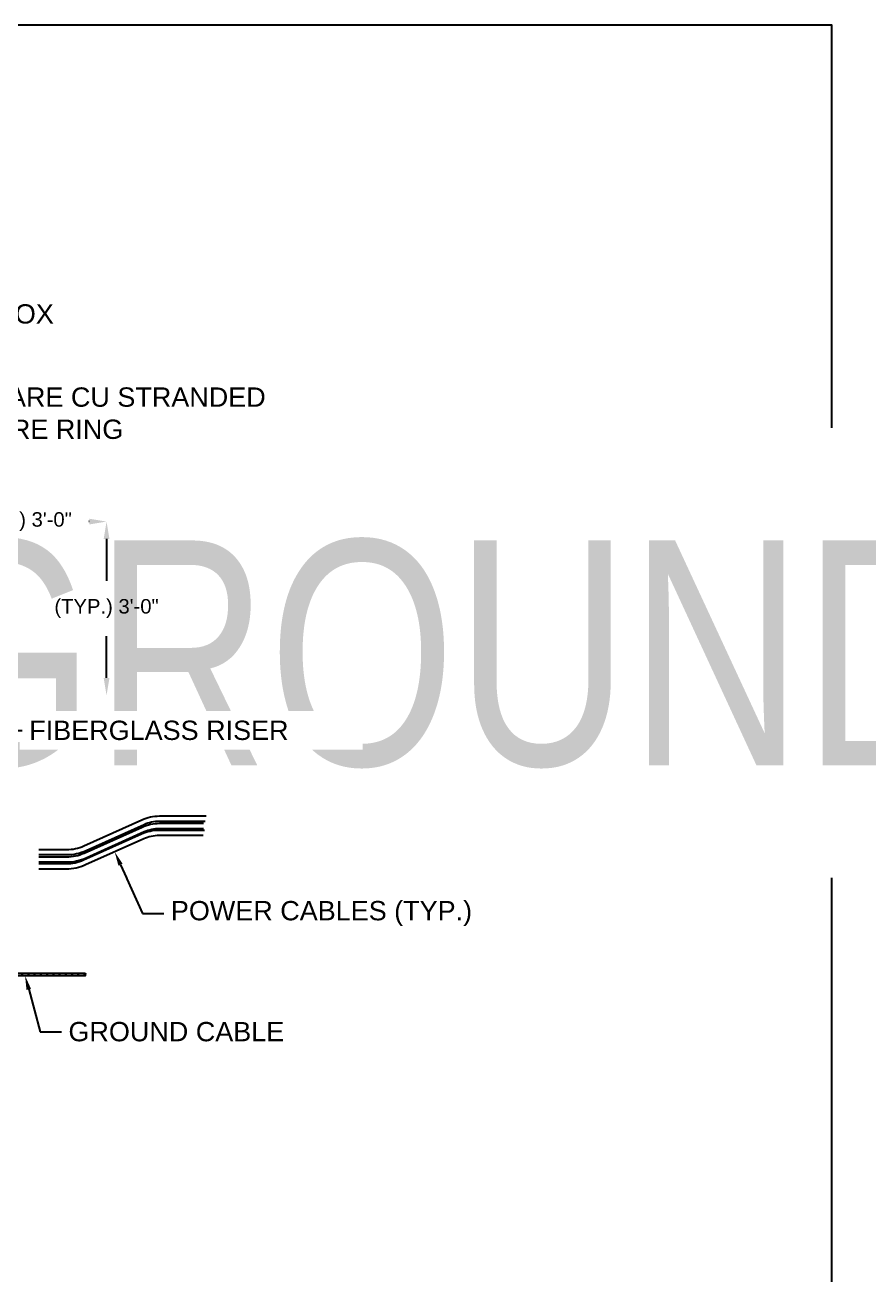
# Model space of a CAD drawing. Header units: feet. Extents: x -689 to 11593, y -511 to 1546.
# Drawn here: x 412.5 to 499.9, y 747.9 to 877.4 of the extents above; entities that cross this region are included whole.
import ezdxf
from ezdxf import colors
from ezdxf.entities.mleader import LeaderData, LeaderLine
from ezdxf.enums import TextEntityAlignment as Align
from ezdxf.math import Vec2, Vec3

# ---------------------------------------------------------------- set-up
doc = ezdxf.new("R2018")
doc.units = ezdxf.units.FT
doc.header["$MEASUREMENT"] = 0
for name, color, linetype in [('E-CABL-ACF', 1, 'AC_CABLE_FEEDER'), ('E-COND-PVC', 4, 'Continuous'), ('E-DETL-6', 7, 'Continuous'), ('E-EQPM-ENCL', 8, 'Continuous'), ('G-ANNO-TEXT', 1, 'Continuous')]:
    doc.layers.add(name, color=color, linetype=linetype)
doc.layers.add('G-NPLT', color=67, linetype='Continuous', plot=False)
doc.styles.add('NEI-A', font='arial.ttf')
doc.styles.get("Standard").update_dxf_attribs({"font": 'arial.ttf'})
doc.linetypes.add('AC_CABLE_FEEDER', pattern='A,0.2,-0.05,0,-0.05,0.2,-0.12,["ACF",Standard,S=0.1,R=0,X=-0.05,Y=-0.05],-0.3,0.2,-0.05,0,-0.05', length=1.22)
doc.dimstyles.new('NEI-A', dxfattribs={"dimtxt": 0.1, "dimasz": 0.125, "dimexe": 0.0625, "dimexo": 0.0625, "dimgap": 0.0625, "dimtad": 0, "dimtih": 1, "dimtoh": 1, "dimdec": 4, "dimzin": 3, "dimdsep": 46, "dimlunit": 4, "dimtxsty": 'NEI-A', "dimcen": 0, "dimadec": 0, "dimazin": 0, "dimtfac": 0.75, "dimtdec": 4, "dimtofl": 0, "dimtmove": 0, "dimatfit": 3, "dimfxl": 1, "dimfrac": 1, "dimtolj": 1, "dimtzin": 0, "dimarcsym": 0})

# ---------------------------------------------------------------- blocks, each defined once
blk = doc.blocks.new('*U11')
at = {"color": 7, "lineweight": 30, "width": 0.8, "flags": 104}
blk.add_attdef('DETAIL_TITLE', text='', height=0.109, dxfattribs=at).set_placement((0.702, -0.004), align=Align.MIDDLE_LEFT)
at = {"color": 153, "style": 'NEI-A'}
blk.add_attdef('DETAIL_NO', text='', height=0.188, dxfattribs=at).set_placement((0.375, 0), align=Align.MIDDLE_CENTER)
at = {"color": 6, "lineweight": 30, "width": 0.8, "flags": 104}
blk.add_attdef('(EXXXX)', text='', height=0.109, dxfattribs=at).set_placement((0.877, -0.401), align=Align.MIDDLE_CENTER)
blk = doc.blocks.new('*D21')
at = {"layer": 'Defpoints', "color": 0, "transparency": 16777216}
for p in [(401.64, 825.91), (420.92, 825.91), (420.92, 825.91)]:
    blk.add_point(p, dxfattribs=at)
at = {"layer": 'G-ANNO-TEXT', "color": 0, "lineweight": -2, "transparency": 16777216}
for p, q in [((403.44, 825.91), (404.76, 825.91)), ((419.12, 825.91), (419.09, 825.91))]:
    blk.add_line(p, q, dxfattribs=at)
at = {"layer": 'G-ANNO-TEXT', "color": 0, "transparency": 16777216}
for points in [[(403.44, 826.21), (403.44, 825.61), (401.64, 825.91)], [(419.12, 826.21), (419.12, 825.61), (420.92, 825.91)]]:
    blk.add_solid(points, dxfattribs=at)
at = {"layer": 'G-ANNO-TEXT', "color": 0, "transparency": 16777216, "insert": (411.92, 825.91), "char_height": 1.5, "attachment_point": 5, "style": 'NEI-A'}
blk.add_mtext('\\A1;(TYP.) 3\'-0"', dxfattribs=at)
blk = doc.blocks.new('*D22')
at = {"layer": 'Defpoints', "color": 0, "transparency": 16777216}
for p in [(420.92, 825.91), (420.92, 807.91), (420.92, 807.91)]:
    blk.add_point(p, dxfattribs=at)
at = {"layer": 'G-ANNO-TEXT', "color": 0, "lineweight": -2, "transparency": 16777216}
for p, q in [((420.92, 824.11), (420.92, 819.77)), ((420.92, 809.71), (420.92, 814.05))]:
    blk.add_line(p, q, dxfattribs=at)
at = {"layer": 'G-ANNO-TEXT', "color": 0, "transparency": 16777216}
for points in [[(420.62, 824.11), (421.22, 824.11), (420.92, 825.91)], [(420.62, 809.71), (421.22, 809.71), (420.92, 807.91)]]:
    blk.add_solid(points, dxfattribs=at)
at = {"layer": 'G-ANNO-TEXT', "color": 0, "transparency": 16777216, "insert": (420.92, 816.91), "char_height": 1.5, "attachment_point": 5, "style": 'NEI-A'}
blk.add_mtext('\\A1;(TYP.) 3\'-0"', dxfattribs=at)

msp = doc.modelspace()

# ---------------------------------------------------------------- hatches: boundary and pattern name
at = {"layer": 'E-DETL-6'}
h = msp.add_hatch(dxfattribs=at)
h.set_pattern_fill('ANSI31', color=64, scale=3.653215)
h.set_pattern_definition([(45, (276.711, 624.16647), (-0.3229016, 0.3229016), [])])
edge = h.paths.add_edge_path()
edge.add_arc((418.75698, 778.9399), 0.08436, 125.7114329, 234.2885671, ccw=False)
edge.add_arc((418.6585, 779.0769), 0.08436, 305.7114329, 414.2885671)
edge.add_line((418.70774, 779.14539), (386.02363, 779.14539))
edge.add_line((386.02363, 779.14539), (386.02363, 778.8714))
edge.add_line((386.02363, 778.8714), (418.70774, 778.8714))

# ---------------------------------------------------------------- linework, layer by layer
at = {"layer": 'E-COND-PVC'}
msp.add_lwpolyline([(400.53257, 789.68951), (413.90142, 789.68951), (413.90142, 792.07571), (400.53257, 792.07571), (400.53257, 792.07571)], close=True, dxfattribs=at)
at = {"layer": 'E-DETL-6', "color": 64, "linetype": 'Continuous', "flags": 128}
msp.add_lwpolyline([(418.70774, 778.8714), (386.02363, 778.8714), (386.02363, 779.14539), (418.70774, 779.14539)], dxfattribs=at)
msp.add_lwpolyline([(418.70774, 779.14539, -0.512701525), (418.70774, 779.0084, 0.512701525), (418.70774, 778.8714, 0.512701525), (418.70774, 779.0084, -0.512701525)], format="xyb", dxfattribs=at)
at = {"layer": 'E-EQPM-ENCL'}
msp.add_circle((420.92183, 825.90728), 2.25, dxfattribs=at)
at = {"layer": 'G-ANNO-TEXT', "flags": 128}
msp.add_lwpolyline([(401.63898, 807.90728), (420.92183, 807.90728)], dxfattribs=at)
at = {"layer": 'G-ANNO-TEXT'}
for points in [[(431.17515, 795.54544), (431.2771, 795.40645), (431.04239, 795.18948), (431.22644, 794.93571), (431.05546, 794.77915)], [(431.05546, 794.77915), (430.94803, 794.65857), (431.0991, 794.38581), (430.87354, 794.21684), (431.07745, 793.93888), (430.84274, 793.72191), (431.02679, 793.46813), (430.85581, 793.31157)]]:
    msp.add_lwpolyline(points, dxfattribs=at)
at = {"layer": 'G-NPLT'}
msp.add_lwpolyline([(0, 877.3502), (496, 877.3502), (496, 436.069), (0, 436.069)], close=True, dxfattribs=at)

# ---------------------------------------------------------------- block references
at = {"layer": 'G-ANNO-TEXT'}
ref = msp.add_blockref('*U11', (313.1485, 824.00277), dxfattribs=dict(at, xscale=11.736022391656, yscale=11.736022391656, zscale=11.736022391656))
lines = msp.add_mtext('\\W0.8000;(TYP.) GROUND ROD CONNECTION ', dxfattribs={"layer": '0', "color": 7, "insert": (321.38526, 823.95706), "char_height": 23.296665, "attachment_point": 1, "bg_fill": 3, "box_fill_scale": 1.5, "bg_fill_color": 256, "bg_fill_transparency": 0})
ref.add_attrib('DETAIL_TITLE', '', (321.38526, 823.95706), dxfattribs={"flags": 104}).embed_mtext(lines)

# ---------------------------------------------------------------- dimensions: what is measured, and where the dimension line sits
dim = msp.add_linear_dim(base=(420.92183, 825.90728), p1=(401.63898, 825.90728), p2=(420.92183, 825.90728), text='(TYP.) 3\'-0"', dimstyle='NEI-A', override={"dimscale": 30, "dimtxt": 0.05, "dimasz": 0.06}, dxfattribs=at)
dim.commit()
dim.dimension.update_dxf_attribs({"geometry": '*D21', "text_midpoint": (411.92183, 825.90728), "dimtype": 160})
dim = msp.add_linear_dim(base=(420.92183, 807.90728), p1=(420.92183, 825.90728), p2=(420.92183, 807.90728), angle=90, text='(TYP.) 3\'-0"', dimstyle='NEI-A', override={"dimscale": 30, "dimtxt": 0.05, "dimasz": 0.06}, dxfattribs=at)
dim.commit()
dim.dimension.update_dxf_attribs({"geometry": '*D22', "text_midpoint": (420.92183, 816.90728)})

# ---------------------------------------------------------------- next in the draw order: leaders
ml = msp.add_multileader_mtext('Standard', dxfattribs=at)
ml.set_content('\\pxsm1;#4/0 AWG, BARE CU STRANDED GROUND WIRE RING', color=256, style='NEI-A')
ml.set_leader_properties()
ml.build(insert=Vec2(0, 0))
ml.multileader.update_dxf_attribs({"dogleg_length": 3, "arrow_head_size": 1.46129})
ctx = ml.context
ctx.base_point, ctx.char_height, ctx.arrow_head_size, ctx.landing_gap_size, ctx.plane_origin = Vec3(393.67557, 838.79185), 2, 1.46129, 0.73064, Vec3(355.90082, 797.17161)
notes = []
notes.append((ctx, [(0, (1, 1, 0), (391.48364, 838.79185), (1, 0), 2.19193, [(0, [(380.95025, 816.94899)], 0, [])])]))
ctx.mtext.insert, ctx.mtext.width, ctx.mtext.line_spacing_factor, ctx.mtext.flow_direction = Vec3(394.40621, 839.80891), 45.4352473, 0.6, 5
ctx.mtext.has_bg_fill, ctx.mtext.bg_color, ctx.mtext.bg_scale_factor, ctx.mtext.bg_transparency, ctx.mtext.use_window_bg_color = 1, -1073741824, 1.5, 0, 1
ml = msp.add_multileader_mtext('Standard', dxfattribs=at)
ml.set_content('\\pxsm1;FIBERGLASS RISER ', color=256, style='NEI-A')
ml.set_leader_properties()
ml.build(insert=Vec2(0, 0))
ml.multileader.update_dxf_attribs({"dogleg_length": 3, "arrow_head_size": 1.46129})
ctx = ml.context
ctx.base_point, ctx.char_height, ctx.arrow_head_size, ctx.landing_gap_size, ctx.plane_origin = Vec3(412.18232, 804.27264), 2, 1.46129, 0.73064, Vec3(380.4062, 780.22699)
notes.append((ctx, [(0, (1, 1, 0), (409.99039, 804.27264), (1, 0), 2.19193, [(0, [(401.63898, 800.55911)], 0, [])])]))
ctx.mtext.insert, ctx.mtext.width, ctx.mtext.line_spacing_factor, ctx.mtext.flow_direction = Vec3(412.91296, 805.28969), 33.5387814, 0.6, 5
ctx.mtext.has_bg_fill, ctx.mtext.bg_color, ctx.mtext.bg_scale_factor, ctx.mtext.bg_transparency, ctx.mtext.use_window_bg_color = 1, -1073741824, 1.5, 0, 1
ml = msp.add_multileader_mtext('Standard', dxfattribs=at)
ml.set_content('\\pxsm1;POWER CABLES (TYP.)', color=256, style='NEI-A')
ml.set_leader_properties()
ml.build(insert=Vec2(0, 0))
ml.multileader.update_dxf_attribs({"dogleg_length": 3, "arrow_head_size": 1.46129})
ctx = ml.context
ctx.base_point, ctx.char_height, ctx.arrow_head_size, ctx.landing_gap_size, ctx.plane_origin = Vec3(426.85183, 785.31495), 2, 1.46129, 0.73064, Vec3(379.32179, 795.19256)
notes.append((ctx, [(0, (1, 1, 0), (424.6599, 785.31495), (1, 0), 2.19193, [(0, [(421.76247, 791.69778)], 0, [])])]))
ctx.mtext.insert, ctx.mtext.width, ctx.mtext.line_spacing_factor, ctx.mtext.flow_direction = Vec3(427.58248, 786.60894), 33.7113326, 0.6, 5
ctx.mtext.has_bg_fill, ctx.mtext.bg_color, ctx.mtext.bg_scale_factor, ctx.mtext.bg_transparency, ctx.mtext.use_window_bg_color = 1, -1073741824, 1.5, 0, 1
ml = msp.add_multileader_mtext('Standard', dxfattribs=at)
ml.set_content('GROUND CABLE', color=256, style='NEI-A')
ml.set_leader_properties()
ml.build(insert=Vec2(0, 0))
ml.multileader.update_dxf_attribs({"dogleg_length": 3, "arrow_head_size": 1.46129})
ctx = ml.context
ctx.base_point, ctx.char_height, ctx.arrow_head_size, ctx.landing_gap_size, ctx.plane_origin = Vec3(416.24113, 773.06118), 2, 1.46129, 0.73064, Vec3(379.30792, 748.61475)
notes.append((ctx, [(0, (1, 1, 0), (414.0492, 773.06118), (1, 0), 2.19193, [(0, [(412.47789, 778.8714)], 0, [])])]))
ctx.mtext.insert, ctx.mtext.width, ctx.mtext.line_spacing_factor, ctx.mtext.flow_direction = Vec3(416.97177, 774.07823), 26.2846638, 0.6, 5
ctx.mtext.has_bg_fill, ctx.mtext.bg_color, ctx.mtext.bg_scale_factor, ctx.mtext.bg_transparency, ctx.mtext.use_window_bg_color = 1, -1073741824, 1.5, 0, 1
for ctx, leaders in notes:
    for number, flags, end, landing, length, lines in leaders:
        leader = LeaderData()
        leader.index, (leader.has_last_leader_line, leader.has_dogleg_vector, leader.attachment_direction) = number, flags
        leader.last_leader_point, leader.dogleg_vector, leader.dogleg_length = Vec3(end), Vec3(landing), length
        for number, points, colour, breaks in lines:
            line = LeaderLine()
            line.index, line.vertices, line.color, line.breaks = number, Vec3.list(points), colors.encode_raw_color(colour), breaks
            leader.lines.append(line)
        ctx.leaders.append(leader)

# ---------------------------------------------------------------- next in the draw order: linework, layer by layer
at = {"layer": 'E-CABL-ACF', "linetype": 'Continuous', "flags": 128}
for points in [[(431.24998, 795.38138), (426.3888, 795.38138, 0.106093529), (424.59007, 794.99537), (418.57721, 792.29003, -0.106093529), (416.77848, 791.90401), (413.90142, 791.90401)], [(431.14095, 794.85743), (426.3888, 794.85203, 0.106093529), (424.80726, 794.51263), (418.79441, 791.80729, -0.106093529), (416.77848, 791.37466), (413.90142, 791.37466)], [(430.96634, 794.62551), (426.40199, 794.62551, 0.106093529), (424.60326, 794.2395), (418.5904, 791.53416, -0.106093529), (416.79167, 791.14814), (413.90142, 791.14814)], [(430.96207, 794.09616), (426.40199, 794.09616, 0.106093529), (424.82045, 793.75676), (418.8076, 791.05142, -0.106093529), (416.79167, 790.61879), (413.90142, 790.61879)], [(431.05616, 793.9192), (426.35043, 793.9192, 0.106093529), (424.5517, 793.53319), (418.53884, 790.82785, -0.106093529), (416.74011, 790.44184), (413.90142, 790.44184)], [(430.93308, 793.38985), (426.35043, 793.38985, 0.106093529), (424.76889, 793.05045), (418.75604, 790.34511, -0.106093529), (416.74011, 789.91249), (413.90142, 789.91249)]]:
    msp.add_lwpolyline(points, format="xyb", dxfattribs=at)

# ---------------------------------------------------------------- next in the draw order: leaders
at = {"layer": 'G-ANNO-TEXT'}
ml = msp.add_multileader_mtext('Standard', dxfattribs=at)
ml.set_content('\\pxsm1;FIBER OPTIC DOME BOX', color=256, style='NEI-A')
ml.set_leader_properties()
ml.build(insert=Vec2(0, 0))
ml.multileader.update_dxf_attribs({"dogleg_length": 3, "arrow_head_size": 1.46129})
ctx = ml.context
ctx.base_point, ctx.char_height, ctx.arrow_head_size, ctx.landing_gap_size, ctx.plane_origin = Vec3(381.35471, 847.40654), 2, 1.46129, 0.73064, Vec3(359.79451, 806.2686)
notes = []
notes.append((ctx, [(0, (1, 1, 0), (379.16278, 847.40654), (1, 0), 2.19193, [(0, [(366.05103, 837.78897)], 0, [])])]))
ctx.mtext.insert, ctx.mtext.width, ctx.mtext.line_spacing_factor, ctx.mtext.flow_direction = Vec3(382.08535, 848.42359), 33.9177286, 0.6, 5
ctx.mtext.has_bg_fill, ctx.mtext.bg_color, ctx.mtext.bg_scale_factor, ctx.mtext.bg_transparency, ctx.mtext.use_window_bg_color = 1, -1073741824, 1.5, 0, 1
for ctx, leaders in notes:
    for number, flags, end, landing, length, lines in leaders:
        leader = LeaderData()
        leader.index, (leader.has_last_leader_line, leader.has_dogleg_vector, leader.attachment_direction) = number, flags
        leader.last_leader_point, leader.dogleg_vector, leader.dogleg_length = Vec3(end), Vec3(landing), length
        for number, points, colour, breaks in lines:
            line = LeaderLine()
            line.index, line.vertices, line.color, line.breaks = number, Vec3.list(points), colors.encode_raw_color(colour), breaks
            leader.lines.append(line)
        ctx.leaders.append(leader)

doc.saveas('drawing.dxf')
